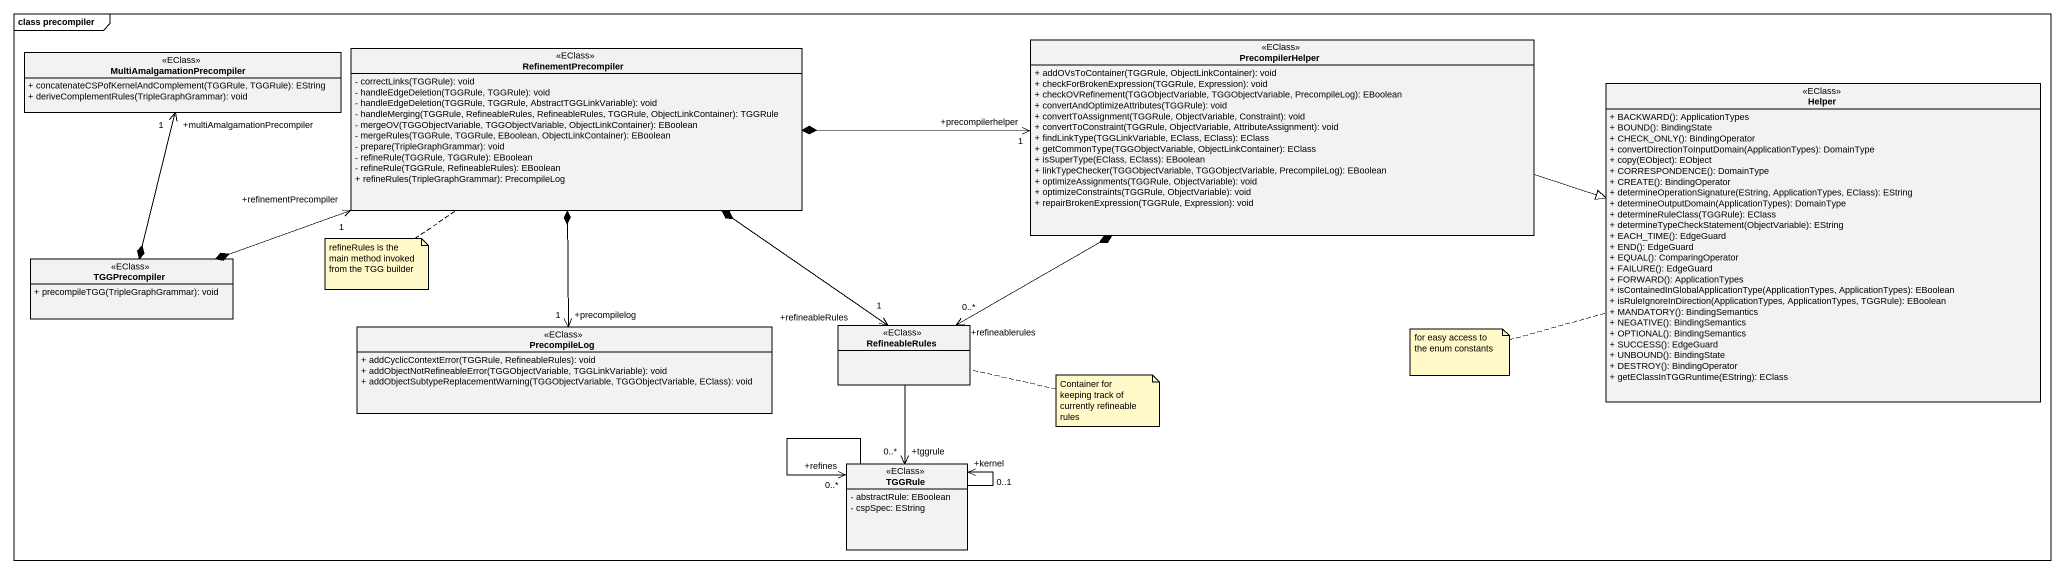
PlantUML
@startuml
mainframe class precompiler
hide circle
hide empty members
skinparam classAttributeIconSize 0
class MultiAmalgamationPrecompiler <<EClass>> {
  + concatenateCSPofKernelAndComplement(TGGRule, TGGRule): EString
  + deriveComplementRules(TripleGraphGrammar): void
}
class RefinementPrecompiler <<EClass>> {
  - correctLinks(TGGRule): void
  - handleEdgeDeletion(TGGRule, TGGRule): void
  - handleEdgeDeletion(TGGRule, TGGRule, AbstractTGGLinkVariable): void
  - handleMerging(TGGRule, RefineableRules, RefineableRules, TGGRule, ObjectLinkContainer): TGGRule
  - mergeOV(TGGObjectVariable, TGGObjectVariable, ObjectLinkContainer): EBoolean
  - mergeRules(TGGRule, TGGRule, EBoolean, ObjectLinkContainer): EBoolean
  - prepare(TripleGraphGrammar): void
  - refineRule(TGGRule, TGGRule): EBoolean
  - refineRule(TGGRule, RefineableRules): EBoolean
  + refineRules(TripleGraphGrammar): PrecompileLog
}
class PrecompilerHelper <<EClass>> {
  + addOVsToContainer(TGGRule, ObjectLinkContainer): void
  + checkForBrokenExpression(TGGRule, Expression): void
  + checkOVRefinement(TGGObjectVariable, TGGObjectVariable, PrecompileLog): EBoolean
  + convertAndOptimizeAttributes(TGGRule): void
  + convertToAssignment(TGGRule, ObjectVariable, Constraint): void
  + convertToConstraint(TGGRule, ObjectVariable, AttributeAssignment): void
  + findLinkType(TGGLinkVariable, EClass, EClass): EClass
  + getCommonType(TGGObjectVariable, ObjectLinkContainer): EClass
  + isSuperType(EClass, EClass): EBoolean
  + linkTypeChecker(TGGObjectVariable, TGGObjectVariable, PrecompileLog): EBoolean
  + optimizeAssignments(TGGRule, ObjectVariable): void
  + optimizeConstraints(TGGRule, ObjectVariable): void
  + repairBrokenExpression(TGGRule, Expression): void
}
class Helper <<EClass>> {
  + BACKWARD(): ApplicationTypes
  + BOUND(): BindingState
  + CHECK_ONLY(): BindingOperator
  + convertDirectionToInputDomain(ApplicationTypes): DomainType
  + copy(EObject): EObject
  + CORRESPONDENCE(): DomainType
  + CREATE(): BindingOperator
  + determineOperationSignature(EString, ApplicationTypes, EClass): EString
  + determineOutputDomain(ApplicationTypes): DomainType
  + determineRuleClass(TGGRule): EClass
  + determineTypeCheckStatement(ObjectVariable): EString
  + EACH_TIME(): EdgeGuard
  + END(): EdgeGuard
  + EQUAL(): ComparingOperator
  + FAILURE(): EdgeGuard
  + FORWARD(): ApplicationTypes
  + isContainedInGlobalApplicationType(ApplicationTypes, ApplicationTypes): EBoolean
  + isRuleIgnoreInDirection(ApplicationTypes, ApplicationTypes, TGGRule): EBoolean
  + MANDATORY(): BindingSemantics
  + NEGATIVE(): BindingSemantics
  + OPTIONAL(): BindingSemantics
  + SUCCESS(): EdgeGuard
  + UNBOUND(): BindingState
  + DESTROY(): BindingOperator
  + getEClassInTGGRuntime(EString): EClass
}
class TGGPrecompiler <<EClass>> {
  + precompileTGG(TripleGraphGrammar): void
}
class RefineableRules <<EClass>>
class PrecompileLog <<EClass>> {
  + addCyclicContextError(TGGRule, RefineableRules): void
  + addObjectNotRefineableError(TGGObjectVariable, TGGLinkVariable): void
  + addObjectSubtypeReplacementWarning(TGGObjectVariable, TGGObjectVariable, EClass): void
}
class TGGRule <<EClass>> {
  - abstractRule: EBoolean
  - cspSpec: EString
}
RefinementPrecompiler *-right-> "+precompilerhelper\n1" PrecompilerHelper
RefinementPrecompiler *--> "+refineableRules\n1" RefineableRules
RefinementPrecompiler *--> "+precompilelog\n1" PrecompileLog
PrecompilerHelper -right-|> Helper
PrecompilerHelper *-left-> "+refineablerules\n0..*" RefineableRules
TGGPrecompiler *-up-> "+multiAmalgamationPrecompiler\n1" MultiAmalgamationPrecompiler
TGGPrecompiler *-right-> "+refinementPrecompiler\n1" RefinementPrecompiler
RefineableRules --> "+tggrule\n0..*" TGGRule
TGGRule --> "+refines\n0..*" TGGRule
TGGRule --> "+kernel\n0..1" TGGRule
note bottom of RefinementPrecompiler : refineRules is the main method invoked from the TGG builder
note left of Helper : for easy access to the enum constants
note right of RefineableRules : Container for keeping track of currently refineable rules
@enduml
